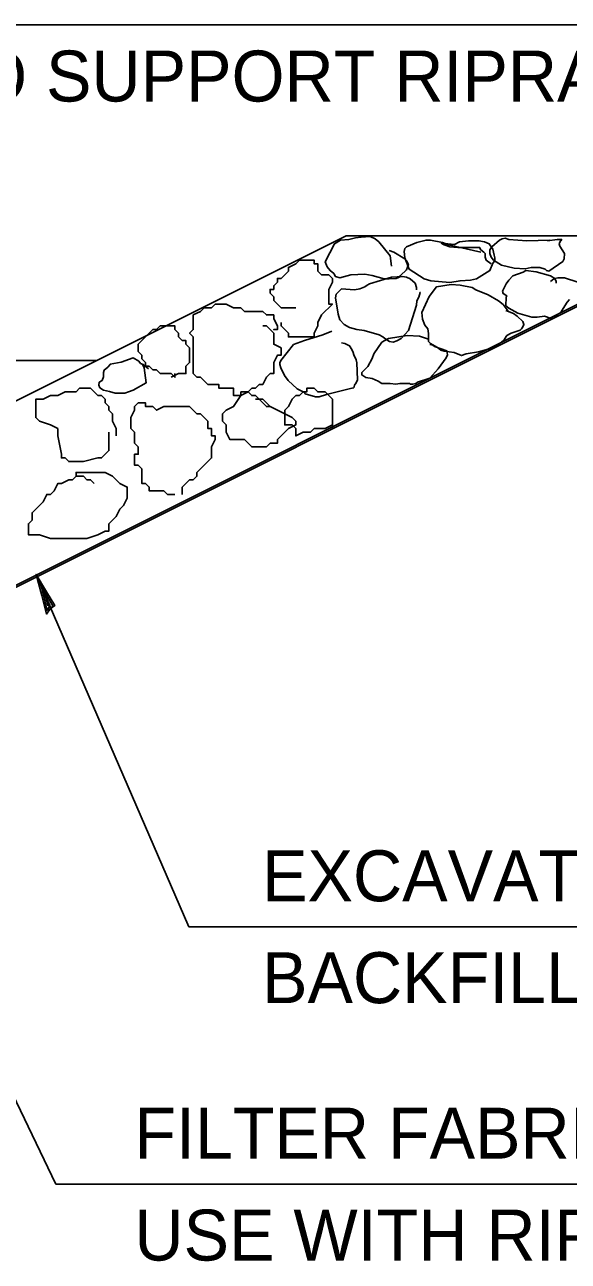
# Model space of a CAD drawing. Extents: x 1348387 to 1349067, y 1153645 to 1154085.
# Drawn here: x 1348827.2 to 1348852.8, y 1153811.4 to 1153869.6 of the extents above; entities that cross this region are included whole.
import ezdxf

# ---------------------------------------------------------------- set-up
doc = ezdxf.new("R2010")
doc.units = 0
for name, color, linetype in [('Design_EX_Roadway Notes', 7, 'Continuous'), ('Topo_Riprap', 7, 'Continuous'), ('Topo_Water Edge', 7, 'Continuous'), ('XSC_Exist Ground', 7, 'Continuous')]:
    doc.layers.add(name, color=color, linetype=linetype)

msp = doc.modelspace()

# ---------------------------------------------------------------- linework, layer by layer
at = {"layer": 'Design_EX_Roadway Notes'}
for p, q in [((1348825.296, 1153869.62), (1348862.363, 1153869.62)), ((1348834.902, 1153827.125), (1348827.698, 1153843.727)), ((1348828.637, 1153815.014), (1348817.361, 1153838.4)), ((1348834.902, 1153827.125), (1348874.582, 1153827.125)), ((1348828.637, 1153815.014), (1348860.588, 1153815.014))]:
    msp.add_line(p, q, dxfattribs=at)
msp.add_lwpolyline([(1348828.371, 1153842.113), (1348828.587, 1153842.27), (1348828.19, 1153842.903), (1348827.698, 1153843.727), (1348827.974, 1153842.74), (1348828.185, 1153841.862), (1348828.371, 1153842.113), (1348828.497, 1153842.252), (1348827.951, 1153843.14), (1348828.218, 1153842.026), (1348828.356, 1153842.267), (1348828.139, 1153842.69), (1348828.257, 1153842.245)], dxfattribs=at)
at = {"layer": 'Topo_Riprap'}
for points in [[(1348844.441, 1153858.245), (1348844.384, 1153858.733), (1348843.841, 1153859.39), (1348843.668, 1153859.534), (1348843.439, 1153859.648), (1348843.011, 1153859.619), (1348842.753, 1153859.589), (1348842.438, 1153859.505), (1348842.038, 1153859.475), (1348841.751, 1153859.303), (1348841.322, 1153858.446), (1348841.408, 1153858.217), (1348841.552, 1153858.044), (1348841.723, 1153857.902), (1348841.808, 1153857.758), (1348842.008, 1153857.702), (1348842.524, 1153857.845), (1348843.182, 1153857.873), (1348843.526, 1153857.816), (1348844.097, 1153857.644), (1348844.327, 1153857.644), (1348844.67, 1153857.672), (1348844.814, 1153857.731), (1348844.87, 1153857.816), (1348845.156, 1153858.074), (1348845.242, 1153858.331), (1348845.156, 1153858.503), (1348845.071, 1153858.589), (1348844.556, 1153858.904), (1348844.327, 1153858.989)], [(1348848.647, 1153858.904), (1348847.132, 1153859.247), (1348846.845, 1153859.361), (1348846.272, 1153859.475), (1348846.073, 1153859.475), (1348845.642, 1153859.361), (1348845.156, 1153859.16), (1348845.071, 1153859.075), (1348845.042, 1153858.932), (1348845.071, 1153858.646), (1348845.27, 1153858.103), (1348845.987, 1153857.644), (1348846.301, 1153857.56), (1348847.187, 1153857.473), (1348847.675, 1153857.56), (1348848.161, 1153857.588), (1348848.447, 1153857.644), (1348849.077, 1153858.044), (1348849.22, 1153858.388), (1348849.305, 1153858.503), (1348849.305, 1153858.646), (1348849.277, 1153858.761), (1348849.22, 1153859.046), (1348849.049, 1153859.303), (1348848.819, 1153859.39), (1348848.563, 1153859.447), (1348848.075, 1153859.447), (1348847.646, 1153859.39), (1348847.417, 1153859.276), (1348846.787, 1153859.333), (1348846.931, 1153859.247), (1348847.187, 1153859.16), (1348847.561, 1153859.133), (1348848.59, 1153859.133), (1348848.647, 1153859.018), (1348848.791, 1153858.904), (1348848.848, 1153858.847), (1348848.848, 1153858.674), (1348848.905, 1153858.53), (1348849.133, 1153858.361)], [(1348851.881, 1153859.475), (1348850.822, 1153859.447), (1348849.964, 1153859.505), (1348849.791, 1153859.561), (1348849.649, 1153859.534), (1348849.535, 1153859.475), (1348849.163, 1153859.16), (1348849.077, 1153859.018), (1348849.077, 1153858.847), (1348849.133, 1153858.674), (1348849.248, 1153858.53), (1348849.62, 1153858.302), (1348850.222, 1153858.16), (1348850.736, 1153858.13), (1348851.023, 1153858.188), (1348851.423, 1153858.188), (1348851.681, 1153858.103), (1348851.738, 1153858.044), (1348851.852, 1153858.016), (1348852.511, 1153858.475), (1348852.568, 1153858.589), (1348852.598, 1153858.847), (1348852.367, 1153859.189), (1348852.34, 1153859.303), (1348852.397, 1153859.447), (1348852.454, 1153859.475), (1348852.454, 1153859.505), (1348852.253, 1153859.505), (1348851.795, 1153859.447)], [(1348839.243, 1153855.602), (1348839.243, 1153855.43), (1348839.588, 1153855.085), (1348839.588, 1153854.912), (1348840.796, 1153854.912), (1348840.796, 1153855.085), (1348840.968, 1153855.43), (1348840.968, 1153855.602), (1348841.141, 1153855.949), (1348841.658, 1153856.465), (1348841.486, 1153856.465), (1348841.486, 1153857.155), (1348841.658, 1153857.5), (1348841.658, 1153857.674), (1348841.486, 1153857.845), (1348841.141, 1153857.845), (1348840.968, 1153858.019), (1348840.968, 1153858.364), (1348840.796, 1153858.364), (1348840.796, 1153858.535), (1348840.623, 1153858.535), (1348840.106, 1153858.535), (1348839.933, 1153858.364), (1348839.588, 1153858.19), (1348839.588, 1153858.019), (1348839.243, 1153857.674), (1348839.071, 1153857.674), (1348839.071, 1153857.5), (1348838.898, 1153857.329), (1348838.898, 1153857.155), (1348838.726, 1153857.155), (1348838.726, 1153856.984), (1348838.898, 1153856.81), (1348838.898, 1153856.637), (1348839.243, 1153856.292), (1348839.933, 1153856.292)], [(1348845.614, 1153857.129), (1348845.614, 1153857.243), (1348845.557, 1153857.444), (1348845.329, 1153857.644), (1348845.156, 1153857.731), (1348844.957, 1153857.758), (1348844.441, 1153857.731), (1348843.41, 1153857.416), (1348843.296, 1153857.357), (1348843.182, 1153857.273), (1348842.953, 1153857.188), (1348842.696, 1153857.129), (1348842.095, 1153857.188), (1348841.838, 1153856.93), (1348841.808, 1153856.757), (1348841.924, 1153855.985), (1348842.008, 1153855.727), (1348842.21, 1153855.499), (1348842.467, 1153855.356), (1348842.81, 1153855.269), (1348843.154, 1153855.212), (1348843.869, 1153855.011), (1348844.04, 1153854.926), (1348844.127, 1153854.84), (1348844.355, 1153854.698), (1348844.528, 1153854.668), (1348844.699, 1153854.726), (1348844.9, 1153854.84), (1348845.242, 1153855.212), (1348845.614, 1153856.415), (1348845.642, 1153856.615), (1348845.729, 1153856.787), (1348845.786, 1153857.015), (1348845.815, 1153857.015)], [(1348852.196, 1153857.444), (1348852.196, 1153857.53), (1348852.139, 1153857.672), (1348851.939, 1153857.788), (1348851.252, 1153857.987), (1348850.765, 1153858.044), (1348850.651, 1153857.959), (1348850.163, 1153857.788), (1348849.964, 1153857.588), (1348849.85, 1153857.416), (1348849.677, 1153857.072), (1348849.706, 1153856.957), (1348849.878, 1153856.843), (1348849.85, 1153856.787), (1348849.821, 1153856.385), (1348849.964, 1153856.271), (1348850.394, 1153856.042), (1348851.051, 1153855.842), (1348851.309, 1153855.842), (1348851.653, 1153855.899), (1348851.966, 1153855.784), (1348852.11, 1153855.812), (1348852.454, 1153856.129), (1348852.712, 1153856.558), (1348852.826, 1153856.672)], [(1348853.226, 1153857.501), (1348852.598, 1153857.702), (1348852.281, 1153857.702), (1348852.139, 1153857.672), (1348852.082, 1153857.644), (1348851.939, 1153857.53)], [(1348849.935, 1153856.129), (1348849.706, 1153856.442), (1348849.478, 1153856.615), (1348848.99, 1153856.901), (1348848.419, 1153857.129), (1348848.246, 1153857.243), (1348847.675, 1153857.357), (1348847.246, 1153857.387), (1348846.559, 1153857.273), (1348846.215, 1153856.814), (1348845.872, 1153856.07), (1348845.9, 1153855.757), (1348846.014, 1153855.47), (1348846.158, 1153855.298), (1348846.187, 1153855.07), (1348846.187, 1153854.698), (1348846.272, 1153854.611), (1348846.616, 1153854.411), (1348846.76, 1153854.297), (1348846.931, 1153854.239), (1348847.388, 1153854.182), (1348847.732, 1153854.039), (1348847.96, 1153854.125), (1348848.533, 1153854.212), (1348849.277, 1153854.411), (1348849.391, 1153854.468), (1348849.763, 1153854.812), (1348849.878, 1153854.984), (1348850.078, 1153855.098), (1348850.508, 1153855.241), (1348850.564, 1153855.298), (1348850.622, 1153855.385), (1348850.679, 1153855.499), (1348850.622, 1153855.641), (1348850.364, 1153855.899), (1348850.193, 1153856.013), (1348849.821, 1153856.157)], [(1348839.071, 1153855.259), (1348838.898, 1153855.259), (1348839.071, 1153855.259), (1348839.071, 1153855.43), (1348838.898, 1153855.775), (1348838.898, 1153855.949), (1348838.553, 1153855.949), (1348838.381, 1153856.12), (1348837.518, 1153856.12), (1348837.344, 1153856.292), (1348837.001, 1153856.292), (1348836.656, 1153856.465), (1348836.138, 1153856.465), (1348835.966, 1153856.292), (1348835.619, 1153856.292), (1348835.448, 1153856.12), (1348835.103, 1153855.949), (1348835.103, 1153855.259), (1348834.929, 1153855.085), (1348835.103, 1153854.912), (1348835.103, 1153854.567), (1348835.103, 1153854.222), (1348835.103, 1153853.187), (1348835.274, 1153853.015), (1348835.448, 1153853.015), (1348835.793, 1153852.67), (1348836.311, 1153852.67), (1348836.311, 1153852.497), (1348836.656, 1153852.497), (1348837.001, 1153852.497), (1348837.001, 1153852.152), (1348837.344, 1153852.152), (1348837.691, 1153852.325), (1348837.863, 1153852.497), (1348838.036, 1153852.497), (1348838.208, 1153852.67), (1348838.381, 1153852.67), (1348838.553, 1153853.015), (1348838.726, 1153853.187), (1348838.898, 1153853.187), (1348838.898, 1153853.36), (1348838.898, 1153853.705), (1348839.071, 1153854.05), (1348839.243, 1153854.05), (1348839.243, 1153854.395), (1348838.898, 1153854.567), (1348838.898, 1153855.085), (1348838.553, 1153855.43), (1348838.381, 1153855.43)], [(1348834.068, 1153853.015), (1348834.413, 1153853.187), (1348834.758, 1153853.187), (1348834.758, 1153853.532), (1348834.929, 1153853.705), (1348834.929, 1153854.395), (1348834.758, 1153854.567), (1348834.758, 1153854.74), (1348834.586, 1153854.74), (1348834.413, 1153854.912), (1348834.413, 1153855.085), (1348834.239, 1153855.259), (1348834.239, 1153855.43), (1348833.549, 1153855.43), (1348833.378, 1153855.259), (1348833.204, 1153855.259), (1348832.514, 1153854.567), (1348832.514, 1153854.222), (1348832.688, 1153854.05), (1348832.688, 1153853.877), (1348832.859, 1153853.705), (1348832.859, 1153853.532), (1348833.033, 1153853.532), (1348833.204, 1153853.36), (1348833.378, 1153853.36), (1348833.549, 1153853.187), (1348834.068, 1153853.187), (1348834.239, 1153853.015), (1348834.239, 1153853.187)], [(1348841.637, 1153855.184), (1348841.207, 1153855.011), (1348840.349, 1153854.753), (1348839.834, 1153854.554), (1348839.234, 1153853.81), (1348839.176, 1153853.696), (1348839.176, 1153853.609), (1348839.234, 1153853.466), (1348839.404, 1153853.094), (1348839.576, 1153852.866), (1348840.007, 1153852.464), (1348840.349, 1153852.293), (1348840.377, 1153852.236), (1348840.865, 1153852.094), (1348841.036, 1153852.094), (1348841.379, 1153852.208), (1348842.324, 1153852.436), (1348842.581, 1153852.494), (1348842.666, 1153852.523), (1348842.696, 1153852.637), (1348842.782, 1153852.751), (1348842.839, 1153852.895), (1348842.81, 1153853.696), (1348842.782, 1153853.838), (1348842.666, 1153854.068), (1348842.638, 1153854.182), (1348842.581, 1153854.326), (1348842.467, 1153854.497), (1348842.237, 1153854.611), (1348842.095, 1153854.639)], [(1348846.187, 1153854.812), (1348845.758, 1153854.954), (1348845.186, 1153854.984), (1348844.298, 1153854.84), (1348843.983, 1153854.668), (1348843.611, 1153854.125), (1348843.526, 1153853.895), (1348843.325, 1153853.525), (1348843.038, 1153853.238), (1348843.038, 1153853.123), (1348843.239, 1153853.009), (1348843.526, 1153852.952), (1348843.811, 1153852.836), (1348843.983, 1153852.722), (1348844.384, 1153852.722), (1348844.642, 1153852.694), (1348844.841, 1153852.722), (1348845.3, 1153852.722), (1348845.329, 1153852.694), (1348845.443, 1153852.694), (1348845.587, 1153852.722), (1348845.672, 1153852.781), (1348846.244, 1153852.98), (1348846.644, 1153853.409), (1348847.016, 1153853.925), (1348847.073, 1153854.068), (1348847.045, 1153854.267), (1348846.473, 1153854.468), (1348846.386, 1153854.525), (1348846.244, 1153854.554)], [(1348832.996, 1153853.409), (1348832.738, 1153853.609), (1348832.624, 1153853.667), (1348832.537, 1153853.781), (1348832.279, 1153853.925), (1348831.709, 1153853.724), (1348831.193, 1153853.639), (1348831.193, 1153853.609), (1348831.077, 1153853.495), (1348830.906, 1153853.352), (1348830.878, 1153853.238), (1348830.878, 1153853.037), (1348830.821, 1153852.866), (1348830.678, 1153852.781), (1348830.65, 1153852.637), (1348830.705, 1153852.523), (1348830.878, 1153852.407), (1348831.164, 1153852.35), (1348831.422, 1153852.265), (1348831.878, 1153852.265), (1348832.051, 1153852.322), (1348832.279, 1153852.407), (1348832.882, 1153852.751), (1348832.795, 1153853.466), (1348832.709, 1153853.639)], [(1348831.479, 1153850.255), (1348831.479, 1153850.6), (1348831.308, 1153850.945), (1348831.308, 1153851.29), (1348831.134, 1153851.462), (1348831.134, 1153851.635), (1348830.962, 1153851.807), (1348830.962, 1153851.98), (1348830.789, 1153852.152), (1348830.617, 1153852.152), (1348830.272, 1153852.497), (1348829.754, 1153852.497), (1348829.583, 1153852.325), (1348829.064, 1153852.325), (1348828.719, 1153852.152), (1348828.374, 1153852.152), (1348828.028, 1153851.98), (1348827.684, 1153851.98), (1348827.684, 1153851.117), (1348827.857, 1153850.945), (1348828.374, 1153850.772), (1348828.719, 1153850.6), (1348828.719, 1153850.255), (1348828.892, 1153849.391), (1348828.892, 1153849.22), (1348829.064, 1153849.22), (1348829.237, 1153849.046), (1348829.927, 1153849.046), (1348830.617, 1153849.22), (1348830.789, 1153849.22), (1348831.134, 1153849.565), (1348831.134, 1153850.427)], [(1348838.726, 1153851.635), (1348838.553, 1153851.635), (1348838.036, 1153852.152), (1348837.863, 1153852.152), (1348837.691, 1153852.325), (1348837.346, 1153852.325), (1348837.346, 1153852.152), (1348837.001, 1153851.635), (1348836.656, 1153851.462), (1348836.483, 1153851.29), (1348836.483, 1153850.945), (1348836.656, 1153850.772), (1348836.656, 1153850.427), (1348836.828, 1153850.082), (1348837.518, 1153850.082), (1348837.863, 1153849.737), (1348838.553, 1153849.737), (1348838.726, 1153849.91), (1348839.071, 1153849.91), (1348839.071, 1153850.082), (1348839.588, 1153850.6), (1348839.933, 1153850.772), (1348839.933, 1153850.945), (1348839.761, 1153851.117), (1348838.726, 1153851.635), (1348838.381, 1153851.98), (1348838.036, 1153851.98)], [(1348841.658, 1153850.6), (1348841.658, 1153851.98), (1348841.313, 1153852.325), (1348840.968, 1153852.325), (1348840.796, 1153852.497), (1348840.623, 1153852.497), (1348840.451, 1153852.497), (1348840.451, 1153852.325), (1348840.278, 1153852.325), (1348840.106, 1153852.152), (1348839.933, 1153852.152), (1348839.761, 1153851.98), (1348839.588, 1153851.635), (1348839.416, 1153851.462), (1348839.416, 1153850.772), (1348839.761, 1153850.772), (1348839.933, 1153850.6), (1348839.933, 1153850.427), (1348839.933, 1153850.255), (1348840.278, 1153850.427), (1348840.623, 1153850.427), (1348840.796, 1153850.6), (1348841.313, 1153850.6), (1348841.658, 1153850.772)], [(1348834.586, 1153847.495), (1348834.586, 1153847.84), (1348834.929, 1153848.185), (1348835.103, 1153848.185), (1348835.274, 1153848.356), (1348835.274, 1153848.53), (1348835.966, 1153849.22), (1348835.966, 1153849.737), (1348836.138, 1153850.082), (1348836.138, 1153850.255), (1348835.966, 1153850.255), (1348835.966, 1153850.6), (1348835.793, 1153850.6), (1348835.793, 1153850.945), (1348835.448, 1153851.29), (1348835.274, 1153851.29), (1348834.929, 1153851.635), (1348833.723, 1153851.635), (1348833.378, 1153851.462), (1348833.204, 1153851.635), (1348832.859, 1153851.635), (1348832.859, 1153851.807), (1348832.514, 1153851.807), (1348832.342, 1153851.635), (1348832.342, 1153851.462), (1348832.169, 1153851.117), (1348832.169, 1153850.6), (1348832.342, 1153850.427), (1348832.342, 1153849.91), (1348832.514, 1153849.737), (1348832.514, 1153849.391), (1348832.342, 1153849.391), (1348832.342, 1153848.875), (1348832.514, 1153848.875), (1348832.688, 1153848.702), (1348832.688, 1153848.011), (1348832.859, 1153848.011), (1348833.033, 1153847.84), (1348833.033, 1153847.666), (1348833.378, 1153847.666), (1348833.723, 1153847.666), (1348833.894, 1153847.495), (1348834.239, 1153847.495)], [(1348830.444, 1153848.011), (1348830.272, 1153848.185), (1348830.099, 1153848.185), (1348829.927, 1153848.356), (1348829.583, 1153848.356), (1348829.409, 1153848.185), (1348829.237, 1153848.185), (1348828.892, 1153848.011), (1348828.719, 1153848.011), (1348828.547, 1153847.666), (1348828.374, 1153847.495), (1348828.202, 1153847.495), (1348828.028, 1153847.15), (1348827.684, 1153846.805), (1348827.512, 1153846.631), (1348827.512, 1153846.286), (1348827.339, 1153846.115), (1348827.339, 1153845.596), (1348827.857, 1153845.596), (1348828.374, 1153845.425), (1348829.754, 1153845.425), (1348830.099, 1153845.425), (1348830.617, 1153845.596), (1348830.962, 1153845.77), (1348831.134, 1153845.77), (1348831.134, 1153846.115), (1348831.479, 1153846.46), (1348831.653, 1153846.805), (1348831.824, 1153846.976), (1348831.998, 1153847.321), (1348831.998, 1153847.84), (1348831.653, 1153848.011), (1348831.308, 1153848.356), (1348830.962, 1153848.53), (1348830.617, 1153848.53), (1348829.927, 1153848.53), (1348829.583, 1153848.53), (1348829.583, 1153848.356), (1348829.409, 1153848.185)]]:
    msp.add_lwpolyline(points, dxfattribs=at)
at = {"layer": 'Topo_Water Edge'}
msp.add_line((1348760.79, 1153853.81), (1348830.57, 1153853.81), dxfattribs=at)
at = {"layer": 'XSC_Exist Ground'}
for p, q in [((1348842.312, 1153859.681), (1348788.269, 1153832.66)), ((1348859.658, 1153859.681), (1348790.1, 1153824.902)), ((1348859.697, 1153859.604), (1348790.12, 1153824.816)), ((1348842.312, 1153859.681), (1348859.651, 1153859.681))]:
    msp.add_line(p, q, dxfattribs=at)

# ---------------------------------------------------------------- texts
at = {"layer": 'Design_EX_Roadway Notes'}
for s, p in [('TO SUPPORT RIPRAP', (1348822.821, 1153866.003)), ('EXCAVATE TO THIS LINE', (1348838.347, 1153828.335)), ('BACKFILL WITH RIPRAP', (1348838.347, 1153823.535)), ('FILTER FABRIC FOR', (1348832.331, 1153816.212)), ('USE WITH RIPRAP', (1348832.331, 1153811.412))]:
    msp.add_text(s, height=2.4, dxfattribs=at).set_placement(p)

doc.saveas('drawing.dxf')
